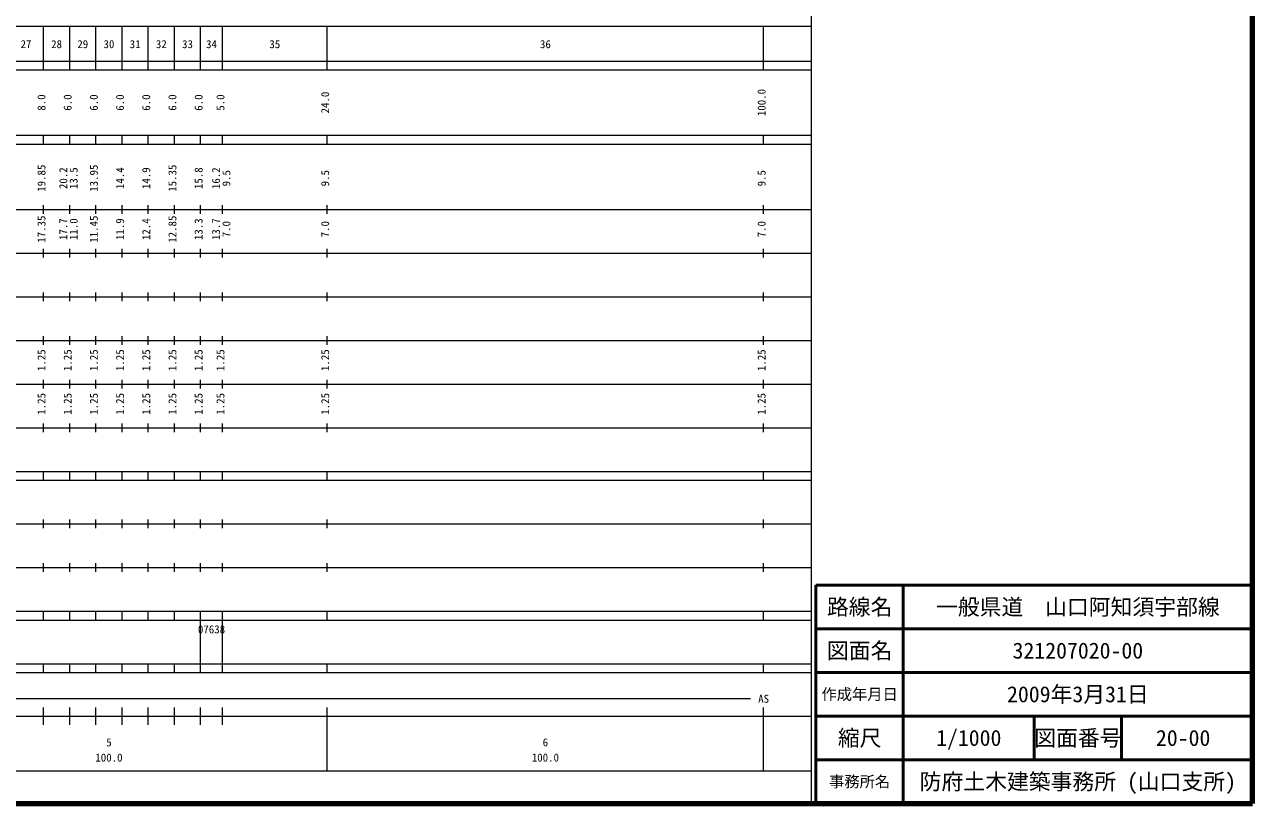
# Model space of a CAD drawing. Units: millimetres on the paper, enlarged 1000 times. Extents: x 40000 to 680000, y 20000 to 380000.
# Drawn here: x 398664 to 680000, y 20000 to 198357 of the extents above; entities that cross this region are included whole.
import ezdxf
from ezdxf.enums import TextEntityAlignment as Align

# ---------------------------------------------------------------- set-up
doc = ezdxf.new("R2010")
doc.units = ezdxf.units.MM
doc.header["$LTSCALE"] = 1000
for name, color, linetype, lineweight in [('M-TTL', 2, 'Continuous', 140), ('M-TTL-BAND', 7, 'Continuous', 13), ('M-TTL-FRAM', 2, 'Continuous', 50), ('M-TTL-LINE', 7, 'Continuous', 50)]:
    doc.layers.add(name, color=color, linetype=linetype, lineweight=lineweight)
doc.layers.add('M-TTL-TXT', color=7, linetype='Continuous')
doc.styles.add('ＭＳ ゴシック', font='')
doc.styles.get('ＭＳ ゴシック').set_extended_font_data('MS Gothic')

msp = doc.modelspace()

# ---------------------------------------------------------------- linework, layer by layer
at = {"layer": 'M-TTL'}
for p, q in [((680000, 20000), (680000, 380000)), ((40000, 20000), (680000, 20000))]:
    msp.add_line(p, q, dxfattribs=at)
at = {"layer": 'M-TTL-BAND'}
for p, q in [((579000, 20000), (579000, 370000)), ((68000, 198000), (579000, 198000)), ((403000, 188000), (403000, 198000)), ((409000, 188000), (409000, 198000)), ((415000, 188000), (415000, 198000)), ((421000, 188000), (421000, 198000)), ((427000, 188000), (427000, 198000)), ((433000, 188000), (433000, 198000)), ((439000, 188000), (439000, 198000)), ((444000, 188000), (444000, 198000)), ((468000, 188000), (468000, 198000)), ((568000, 188000), (568000, 198000)), ((40000, 190000), (579000, 190000)), ((40000, 188000), (579000, 188000)), ((40000, 173000), (579000, 173000)), ((403000, 171000), (403000, 173000)), ((409000, 171000), (409000, 173000)), ((415000, 171000), (415000, 173000)), ((421000, 171000), (421000, 173000)), ((427000, 171000), (427000, 173000)), ((433000, 171000), (433000, 173000)), ((439000, 171000), (439000, 173000)), ((444000, 171000), (444000, 173000)), ((468000, 171000), (468000, 173000)), ((568000, 171000), (568000, 173000)), ((40000, 171000), (579000, 171000)), ((40000, 156000), (579000, 156000)), ((403000, 155000), (403000, 157000)), ((409000, 155000), (409000, 157000)), ((415000, 155000), (415000, 157000)), ((421000, 155000), (421000, 157000)), ((427000, 155000), (427000, 157000)), ((433000, 155000), (433000, 157000)), ((439000, 155000), (439000, 157000)), ((444000, 155000), (444000, 157000)), ((468000, 155000), (468000, 157000)), ((568000, 155000), (568000, 157000)), ((403000, 145000), (403000, 147000)), ((409000, 145000), (409000, 147000)), ((415000, 145000), (415000, 147000)), ((421000, 145000), (421000, 147000)), ((427000, 145000), (427000, 147000)), ((433000, 145000), (433000, 147000)), ((439000, 145000), (439000, 147000)), ((444000, 145000), (444000, 147000)), ((468000, 145000), (468000, 147000)), ((568000, 145000), (568000, 147000)), ((46000, 146000), (579000, 146000)), ((52000, 136000), (579000, 136000)), ((403000, 135000), (403000, 137000)), ((409000, 135000), (409000, 137000)), ((415000, 135000), (415000, 137000)), ((421000, 135000), (421000, 137000)), ((427000, 135000), (427000, 137000)), ((433000, 135000), (433000, 137000)), ((439000, 135000), (439000, 137000)), ((444000, 135000), (444000, 137000)), ((468000, 135000), (468000, 137000)), ((568000, 135000), (568000, 137000)), ((403000, 125000), (403000, 127000)), ((409000, 125000), (409000, 127000)), ((415000, 125000), (415000, 127000)), ((421000, 125000), (421000, 127000)), ((427000, 125000), (427000, 127000)), ((433000, 125000), (433000, 127000)), ((439000, 125000), (439000, 127000)), ((444000, 125000), (444000, 127000)), ((468000, 125000), (468000, 127000)), ((568000, 125000), (568000, 127000)), ((46000, 126000), (579000, 126000)), ((52000, 116000), (579000, 116000)), ((403000, 115000), (403000, 117000)), ((409000, 115000), (409000, 117000)), ((415000, 115000), (415000, 117000)), ((421000, 115000), (421000, 117000)), ((427000, 115000), (427000, 117000)), ((433000, 115000), (433000, 117000)), ((439000, 115000), (439000, 117000)), ((444000, 115000), (444000, 117000)), ((468000, 115000), (468000, 117000)), ((568000, 115000), (568000, 117000)), ((403000, 105000), (403000, 107000)), ((409000, 105000), (409000, 107000)), ((415000, 105000), (415000, 107000)), ((421000, 105000), (421000, 107000)), ((427000, 105000), (427000, 107000)), ((433000, 105000), (433000, 107000)), ((439000, 105000), (439000, 107000)), ((444000, 105000), (444000, 107000)), ((468000, 105000), (468000, 107000)), ((568000, 105000), (568000, 107000)), ((46000, 106000), (579000, 106000)), ((40000, 96000), (579000, 96000)), ((403000, 94000), (403000, 96000)), ((409000, 94000), (409000, 96000)), ((415000, 94000), (415000, 96000)), ((421000, 94000), (421000, 96000)), ((427000, 94000), (427000, 96000)), ((433000, 94000), (433000, 96000)), ((439000, 94000), (439000, 96000)), ((444000, 94000), (444000, 96000)), ((468000, 94000), (468000, 96000)), ((568000, 94000), (568000, 96000)), ((40000, 94000), (579000, 94000)), ((403000, 83000), (403000, 85000)), ((409000, 83000), (409000, 85000)), ((415000, 83000), (415000, 85000)), ((421000, 83000), (421000, 85000)), ((427000, 83000), (427000, 85000)), ((433000, 83000), (433000, 85000)), ((439000, 83000), (439000, 85000)), ((444000, 83000), (444000, 85000)), ((468000, 83000), (468000, 85000)), ((568000, 83000), (568000, 85000)), ((49000, 84000), (579000, 84000)), ((40000, 74000), (579000, 74000)), ((403000, 73000), (403000, 75000)), ((409000, 73000), (409000, 75000)), ((415000, 73000), (415000, 75000)), ((421000, 73000), (421000, 75000)), ((427000, 73000), (427000, 75000)), ((433000, 73000), (433000, 75000)), ((439000, 73000), (439000, 75000)), ((444000, 73000), (444000, 75000)), ((468000, 73000), (468000, 75000)), ((568000, 73000), (568000, 75000)), ((40000, 64000), (579000, 64000)), ((40000, 62000), (579000, 62000)), ((403000, 62000), (403000, 64000)), ((409000, 62000), (409000, 64000)), ((415000, 62000), (415000, 64000)), ((421000, 62000), (421000, 64000)), ((427000, 62000), (427000, 64000)), ((433000, 62000), (433000, 64000)), ((439000, 62000), (439000, 64000)), ((439000, 52000), (439000, 62000)), ((444000, 62000), (444000, 64000)), ((444000, 52000), (444000, 62000)), ((468000, 62000), (468000, 64000)), ((568000, 62000), (568000, 64000)), ((40000, 52000), (579000, 52000)), ((403000, 50000), (403000, 52000)), ((409000, 50000), (409000, 52000)), ((415000, 50000), (415000, 52000)), ((421000, 50000), (421000, 52000)), ((427000, 50000), (427000, 52000)), ((433000, 50000), (433000, 52000)), ((439000, 50000), (439000, 52000)), ((444000, 50000), (444000, 52000)), ((468000, 50000), (468000, 52000)), ((568000, 50000), (568000, 52000)), ((40000, 50000), (579000, 50000)), ((71000, 44000), (565000, 44000)), ((40000, 40000), (579000, 40000)), ((403000, 38000), (403000, 42000)), ((409000, 38000), (409000, 42000)), ((415000, 38000), (415000, 42000)), ((421000, 38000), (421000, 42000)), ((427000, 38000), (427000, 42000)), ((433000, 38000), (433000, 42000)), ((439000, 38000), (439000, 42000)), ((444000, 38000), (444000, 42000)), ((468000, 27500), (468000, 42000)), ((568000, 27500), (568000, 42000)), ((68000, 27500), (579000, 27500))]:
    msp.add_line(p, q, dxfattribs=at)
at = {"layer": 'M-TTL-FRAM'}
for p, q in [((680000, 70000), (580000, 70000)), ((580000, 70000), (580000, 20000))]:
    msp.add_line(p, q, dxfattribs=at)
at = {"layer": 'M-TTL-LINE'}
for p, q in [((600000, 70000), (600000, 20000)), ((680000, 60000), (580000, 60000)), ((680000, 50000), (580000, 50000)), ((680000, 40000), (580000, 40000)), ((630000, 40000), (630000, 30000)), ((650000, 40000), (650000, 30000)), ((680000, 30000), (580000, 30000))]:
    msp.add_line(p, q, dxfattribs=at)

# ---------------------------------------------------------------- texts
at = {"layer": 'M-TTL-BAND', "style": 'ＭＳ ゴシック'}
for s, p in [('27', (399000, 192405)), ('28', (406000, 192405)), ('29', (412000, 192405)), ('30', (418000, 192405)), ('31', (424000, 192405)), ('32', (430000, 192405)), ('33', (436000, 192405)), ('34', (441500, 192405)), ('35', (456000, 192405)), ('36', (518000, 192405)), ('07638', (441500, 58405)), ('AS', (568000, 42500)), ('5', (418000, 32523)), ('6', (518000, 32523)), ('100.0', (418000, 29033)), ('100.0', (518000, 29033))]:
    msp.add_text(s, height=1833, dxfattribs=at).set_placement(p, align=Align.BOTTOM_CENTER)
for s, p in [('100.0', (569000, 180500)), ('8.0', (404000, 180500)), ('6.0', (410000, 180500)), ('6.0', (416000, 180500)), ('6.0', (422000, 180500)), ('6.0', (428000, 180500)), ('6.0', (434000, 180500)), ('6.0', (440000, 180500)), ('5.0', (445000, 180500)), ('24.0', (469000, 180500)), ('19.85', (404000, 163174)), ('13.95', (416000, 163174)), ('15.35', (434000, 163174)), ('20.2', (409000, 163174)), ('13.5', (411370, 163174)), ('14.4', (422000, 163174)), ('14.9', (428000, 163174)), ('15.8', (440000, 163174)), ('16.2', (444000, 163174)), ('9.5', (446370, 163174)), ('9.5', (469000, 163174)), ('9.5', (569000, 163174)), ('17.35', (404000, 151500)), ('17.7', (409000, 151500)), ('11.0', (411370, 151500)), ('11.45', (416000, 151500)), ('11.9', (422000, 151500)), ('12.4', (428000, 151500)), ('12.85', (434000, 151500)), ('13.3', (440000, 151500)), ('13.7', (444000, 151500)), ('7.0', (446370, 151500)), ('7.0', (469000, 151500)), ('7.0', (569000, 151500)), ('1.25', (404000, 121500)), ('1.25', (410000, 121500)), ('1.25', (416000, 121500)), ('1.25', (422000, 121500)), ('1.25', (428000, 121500)), ('1.25', (434000, 121500)), ('1.25', (440000, 121500)), ('1.25', (445000, 121500)), ('1.25', (469000, 121500)), ('1.25', (569000, 121500)), ('1.25', (404000, 111500)), ('1.25', (410000, 111500)), ('1.25', (416000, 111500)), ('1.25', (422000, 111500)), ('1.25', (428000, 111500)), ('1.25', (434000, 111500)), ('1.25', (440000, 111500)), ('1.25', (445000, 111500)), ('1.25', (469000, 111500)), ('1.25', (569000, 111500))]:
    msp.add_text(s, height=1833, rotation=90, dxfattribs=at).set_placement(p, align=Align.BOTTOM_CENTER)
at = {"layer": 'M-TTL-TXT', "style": 'ＭＳ ゴシック'}
for s, height, p in [('路線名', 3666, (590000, 65000)), ('路線名', 3666, (590000, 65000)), ('一般県道\u3000山口阿知須宇部線', 3666, (640000, 65000)), ('図面名', 3666, (590000, 55000)), ('図面名', 3666, (590000, 55000)), ('321207020-00', 3666, (640000, 55000)), ('作成年月日', 2566, (590000, 45000)), ('作成年月日', 2566, (590000, 45000)), ('2009年3月31日', 3666, (640000, 45000)), ('縮尺', 3666, (590000, 35000)), ('縮尺', 3666, (590000, 35000)), ('1/1000', 3666, (615000, 35000)), ('図面番号', 3666, (640000, 35000)), ('図面番号', 3666, (640000, 35000)), ('20-00', 3666, (664125, 35000)), ('事務所名', 2566, (590000, 25000)), ('事務所名', 2566, (590000, 25000)), ('防府土木建築事務所 (山口支所)', 3666, (640000, 25000))]:
    msp.add_text(s, height=height, dxfattribs=at).set_placement(p, align=Align.MIDDLE_CENTER)

doc.saveas('drawing.dxf')
